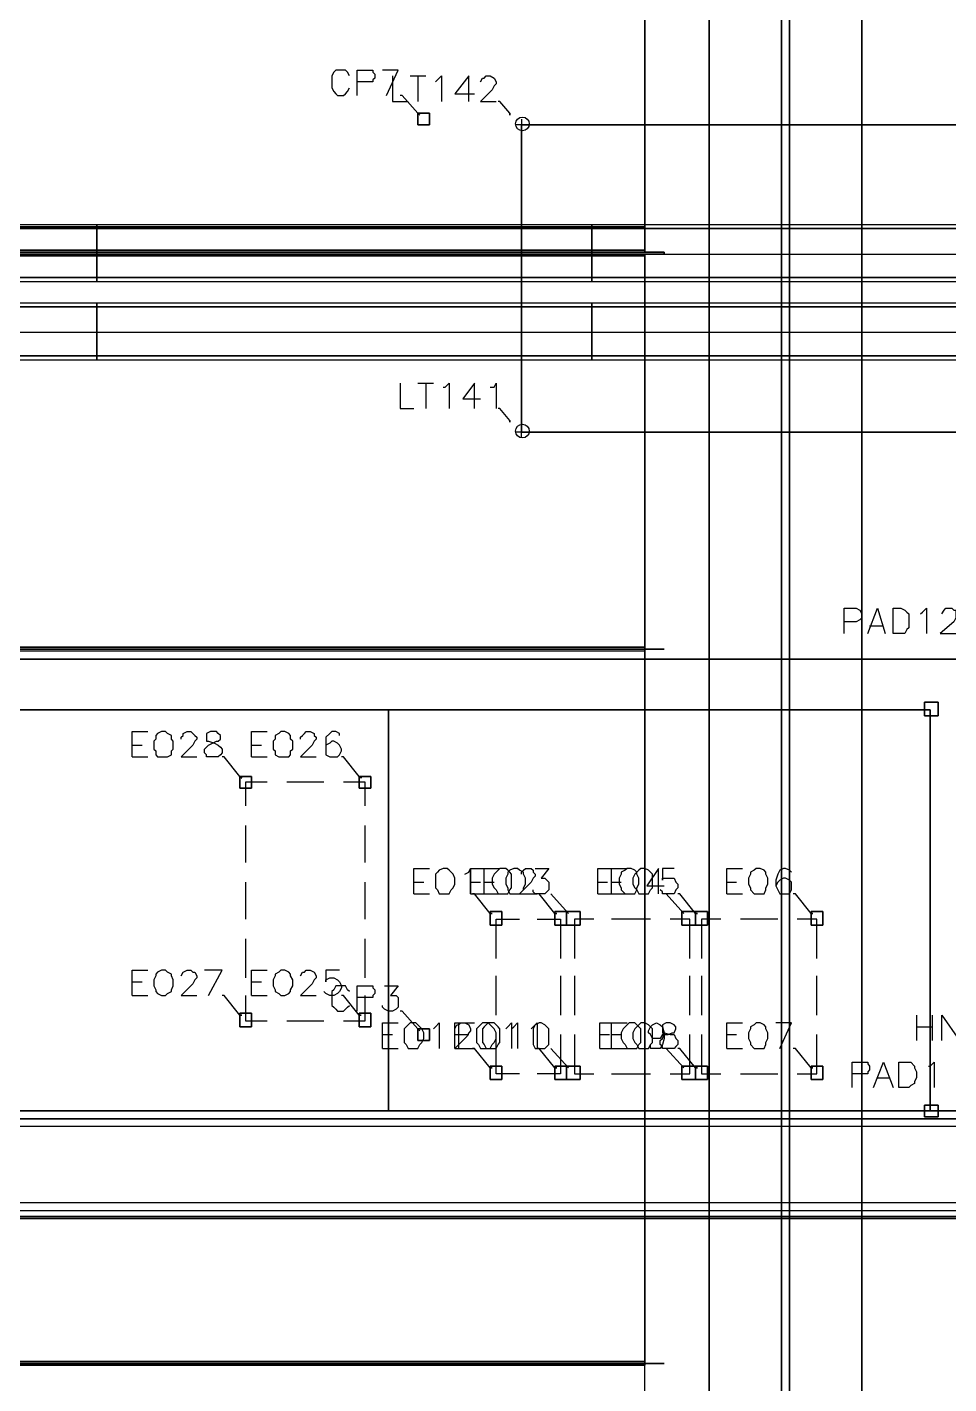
# Model space of a CAD drawing. Header units: metres. Extents: x 114 to 218, y 8 to 180.
# Drawn here: x 135.83 to 143.08, y 65.82 to 76.49 of the extents above; entities that cross this region are included whole.
import ezdxf

# ---------------------------------------------------------------- set-up
doc = ezdxf.new("R2010")
doc.units = ezdxf.units.M
doc.header["$MEASUREMENT"] = 0
for name, color, linetype in [('A-2D-I-WALL', 7, 'Continuous'), ('A-3D-I-WALL', 7, 'Continuous'), ('A-TFP-CONTROL', 7, 'Continuous'), ('E-CNDT-PWR', 7, 'Continuous'), ('E-EQUIP', 7, 'Continuous'), ('E-EQUIP-PAD', 7, 'Continuous'), ('E-LIGHT', 7, 'Continuous'), ('E-LIGHT-CLRANCE', 7, 'Continuous'), ('E-TFP-EQUIP', 7, 'Continuous'), ('E-TFP-EQUIP PAD', 7, 'Continuous'), ('E-TFP-EQUIP-OPENING', 7, 'Continuous'), ('E-TFP-HANGER', 7, 'Continuous'), ('E-TFP-LIGHT', 7, 'Continuous'), ('M-RA2S-Conn', 7, 'Continuous'), ('M-RA2S-Rect', 7, 'Continuous'), ('S-3D-BEAM', 7, 'Continuous')]:
    doc.layers.add(name, color=color, linetype=linetype)

msp = doc.modelspace()

# ---------------------------------------------------------------- linework, layer by layer
at = {"layer": 'A-2D-I-WALL', "color": 9, "true_color": 0xbababa}
for points in [[(146.378, 67.967), (117.245, 67.967)], [(146.378, 67.844), (117.122, 67.844)], [(146.378, 67.905), (117.183, 67.905)], [(146.378, 67.244), (123.72, 67.244)], [(146.378, 67.182), (123.72, 67.182)], [(123.843, 67.121), (146.378, 67.121)]]:
    msp.add_lwpolyline(points, dxfattribs=at)
at = {"layer": 'A-3D-I-WALL', "color": 42, "true_color": 0xdda500}
for points in [[(153.945, 67.905), (153.945, 67.967), (117.245, 67.967), (117.245, 67.905), (153.945, 67.905)], [(153.945, 67.967), (117.245, 67.967)], [(153.945, 67.121), (153.945, 67.967), (152.638, 67.967), (152.638, 67.121), (152.638, 67.967), (146.439, 67.967), (146.439, 67.121), (146.439, 67.967), (117.245, 67.967)], [(153.945, 67.905), (154.007, 67.905), (154.007, 67.844), (153.945, 67.844), (117.245, 67.844), (117.183, 67.844), (117.122, 67.844), (117.122, 67.598), (117.122, 67.536), (117.122, 67.244), (117.183, 67.244), (117.245, 67.244)], [(153.945, 67.844), (154.007, 67.844), (154.068, 67.844), (154.068, 67.244), (154.007, 67.244), (153.945, 67.244), (117.245, 67.244), (117.183, 67.244), (117.183, 67.182), (117.245, 67.182)], [(117.245, 67.121), (153.945, 67.121), (153.945, 67.182), (117.245, 67.182), (117.245, 67.121)], [(117.245, 67.136), (146.378, 67.136), (146.378, 67.121), (146.378, 67.136), (117.245, 67.136)], [(117.245, 67.121), (146.378, 67.121), (117.245, 67.121), (146.439, 67.121), (152.638, 67.121), (153.945, 67.121), (152.684, 67.121), (153.945, 67.121), (117.245, 67.121)]]:
    msp.add_lwpolyline(points, dxfattribs=at)
at = {"layer": 'A-TFP-CONTROL', "color": 1, "true_color": 0xff0000}
for points in [[(138.364, 76.104), (138.348, 76.134), (138.333, 76.15), (138.318, 76.15), (138.271, 76.15), (138.256, 76.15), (138.241, 76.134), (138.225, 76.104), (138.225, 76.073), (138.225, 76.027), (138.225, 76.011), (138.241, 75.981), (138.256, 75.965), (138.271, 75.95), (138.318, 75.95), (138.333, 75.965), (138.348, 75.981), (138.364, 76.011)], [(138.425, 75.95), (138.425, 76.15), (138.518, 76.15), (138.548, 76.15), (138.548, 76.134), (138.564, 76.119), (138.564, 76.088), (138.548, 76.073), (138.548, 76.057), (138.518, 76.057), (138.425, 76.057)], [(138.656, 75.95), (138.748, 76.15), (138.625, 76.15)], [(138.902, 75.811), (138.779, 75.95), (138.764, 75.95)], [(138.994, 75.811), (138.902, 75.811), (138.902, 75.719), (138.902, 75.811), (138.994, 75.811)], [(138.902, 75.811), (138.902, 75.811)], [(138.902, 75.811), (138.902, 75.811)], [(138.902, 75.811), (138.917, 75.796), (138.917, 75.796), (138.902, 75.811), (138.902, 75.811)], [(138.994, 75.719), (138.994, 75.811), (138.994, 75.719)], [(138.994, 75.811), (138.994, 75.811)], [(138.994, 75.811), (138.994, 75.811)], [(138.994, 75.719), (138.902, 75.719), (138.994, 75.719)], [(138.902, 75.719), (138.902, 75.719)], [(138.902, 75.719), (138.902, 75.719)], [(138.994, 75.719), (138.994, 75.719)], [(138.364, 68.905), (138.348, 68.92), (138.333, 68.951), (138.318, 68.951), (138.271, 68.951), (138.256, 68.951), (138.241, 68.92), (138.225, 68.905), (138.225, 68.874), (138.225, 68.828), (138.225, 68.797), (138.241, 68.782), (138.256, 68.767), (138.271, 68.751), (138.318, 68.751), (138.333, 68.767), (138.348, 68.782), (138.364, 68.797)], [(138.425, 68.751), (138.425, 68.951), (138.518, 68.951), (138.548, 68.951), (138.548, 68.936), (138.564, 68.92), (138.564, 68.89), (138.548, 68.874), (138.548, 68.859), (138.518, 68.859), (138.425, 68.859)], [(138.641, 68.951), (138.748, 68.951), (138.687, 68.874), (138.717, 68.874), (138.733, 68.874), (138.748, 68.859), (138.748, 68.828), (138.748, 68.813), (138.748, 68.782), (138.733, 68.767), (138.702, 68.751), (138.671, 68.751), (138.641, 68.767), (138.625, 68.782), (138.625, 68.797)], [(138.902, 68.613), (138.779, 68.751), (138.764, 68.751)], [(138.994, 68.613), (138.902, 68.613), (138.902, 68.52), (138.902, 68.613), (138.994, 68.613)], [(138.902, 68.613), (138.902, 68.613)], [(138.902, 68.613), (138.902, 68.613)], [(138.902, 68.613), (138.917, 68.597), (138.917, 68.597), (138.902, 68.613), (138.902, 68.613)], [(138.994, 68.52), (138.994, 68.613), (138.994, 68.52)], [(138.994, 68.613), (138.994, 68.613)], [(138.994, 68.613), (138.994, 68.613)], [(138.994, 68.52), (138.902, 68.52), (138.994, 68.52)], [(138.902, 68.52), (138.902, 68.52)], [(138.902, 68.52), (138.902, 68.52)], [(138.994, 68.52), (138.994, 68.52)]]:
    msp.add_lwpolyline(points, dxfattribs=at)
at = {"layer": 'E-CNDT-PWR', "color": 113, "true_color": 0x6edda5}
for points in [[(155.853, 74.935), (128.596, 74.935)], [(128.596, 74.489), (128.596, 74.519), (128.596, 74.596), (128.596, 74.704), (128.596, 74.812), (128.596, 74.904), (128.596, 74.935), (128.596, 74.904), (128.596, 74.812), (128.596, 74.704), (128.596, 74.596), (128.596, 74.519), (128.596, 74.489), (155.853, 74.489)], [(128.596, 74.904), (155.853, 74.904), (128.596, 74.904)], [(136.379, 74.489), (136.379, 74.519), (136.379, 74.596), (136.379, 74.704), (136.379, 74.812), (136.379, 74.904), (136.379, 74.935), (136.379, 74.904), (136.379, 74.812), (136.379, 74.704), (136.379, 74.596), (136.379, 74.519), (136.379, 74.489)], [(140.271, 74.489), (140.271, 74.519), (140.271, 74.596), (140.271, 74.704), (140.271, 74.812), (140.271, 74.904), (140.271, 74.935), (140.271, 74.904), (140.271, 74.812), (140.271, 74.704), (140.271, 74.596), (140.271, 74.519), (140.271, 74.489)], [(128.596, 74.704), (155.853, 74.704)], [(128.596, 74.704), (155.853, 74.704)], [(128.596, 74.519), (155.853, 74.519), (128.596, 74.519)], [(155.853, 74.319), (128.596, 74.319)], [(128.596, 73.873), (128.596, 73.904), (128.596, 73.981), (128.596, 74.089), (128.596, 74.212), (128.596, 74.289), (128.596, 74.319), (128.596, 74.289), (128.596, 74.212), (128.596, 74.089), (128.596, 73.981), (128.596, 73.904), (128.596, 73.873), (155.853, 73.873)], [(128.596, 74.289), (155.853, 74.289), (128.596, 74.289)], [(136.379, 73.873), (136.379, 73.904), (136.379, 73.981), (136.379, 74.089), (136.379, 74.212), (136.379, 74.289), (136.379, 74.319), (136.379, 74.289), (136.379, 74.212), (136.379, 74.089), (136.379, 73.981), (136.379, 73.904), (136.379, 73.873)], [(140.271, 73.873), (140.271, 73.904), (140.271, 73.981), (140.271, 74.089), (140.271, 74.212), (140.271, 74.289), (140.271, 74.319), (140.271, 74.289), (140.271, 74.212), (140.271, 74.089), (140.271, 73.981), (140.271, 73.904), (140.271, 73.873)], [(128.596, 74.089), (155.853, 74.089)], [(128.596, 74.089), (155.853, 74.089)], [(128.596, 73.904), (155.853, 73.904), (128.596, 73.904)]]:
    msp.add_lwpolyline(points, dxfattribs=at)
at = {"layer": 'E-EQUIP', "color": 6, "true_color": 0xff00ff}
for points in [[(138.671, 67.967), (135.103, 67.967), (135.103, 71.12), (135.103, 71.12)], [(135.103, 71.12), (138.671, 71.12), (135.103, 71.12), (135.103, 67.967), (138.671, 67.967), (138.671, 71.12)], [(138.671, 71.12), (138.671, 67.967)], [(142.932, 67.967), (138.671, 67.967), (138.671, 71.12), (138.671, 71.12)], [(138.671, 71.12), (142.932, 71.12), (138.671, 71.12), (138.671, 67.967), (142.932, 67.967), (142.932, 71.12)], [(138.671, 71.12), (138.671, 71.12)], [(142.932, 71.12), (142.932, 67.967)], [(142.932, 71.12), (142.932, 71.12)], [(137.548, 70.551), (137.548, 70.366)], [(137.718, 70.551), (137.548, 70.551)], [(138.164, 70.551), (137.872, 70.551)], [(138.487, 70.366), (138.487, 70.551), (138.318, 70.551)], [(137.548, 70.212), (137.548, 69.92)], [(138.487, 69.92), (138.487, 70.212)], [(137.548, 69.766), (137.548, 69.474)], [(138.487, 69.474), (138.487, 69.766)], [(139.517, 69.166), (139.517, 69.474), (139.702, 69.474)], [(139.84, 69.474), (140.025, 69.474)], [(140.025, 69.474), (140.025, 69.166)], [(140.286, 69.474), (140.133, 69.474), (140.133, 69.166)], [(140.732, 69.474), (140.425, 69.474)], [(141.04, 69.166), (141.04, 69.474), (140.886, 69.474)], [(141.286, 69.474), (141.132, 69.474), (141.132, 69.166)], [(141.732, 69.474), (141.44, 69.474)], [(142.04, 69.166), (142.04, 69.474), (141.886, 69.474)], [(137.548, 69.32), (137.548, 69.013)], [(138.487, 69.013), (138.487, 69.32)], [(139.517, 68.72), (139.517, 69.028)], [(140.025, 69.028), (140.025, 68.72)], [(140.133, 69.028), (140.133, 68.72)], [(141.04, 68.72), (141.04, 69.028)], [(141.132, 69.028), (141.132, 68.72)], [(142.04, 68.72), (142.04, 69.028)], [(137.548, 68.874), (137.548, 68.674), (137.718, 68.674)], [(138.318, 68.674), (138.487, 68.674), (138.487, 68.874)], [(137.872, 68.674), (138.164, 68.674)], [(139.702, 68.259), (139.517, 68.259), (139.517, 68.567)], [(140.025, 68.567), (140.025, 68.259), (139.84, 68.259)], [(140.133, 68.567), (140.133, 68.259), (140.286, 68.259)], [(141.04, 68.259), (141.04, 68.567)], [(141.132, 68.567), (141.132, 68.259), (141.286, 68.259)], [(142.04, 68.259), (142.04, 68.567)], [(140.425, 68.259), (140.732, 68.259)], [(140.886, 68.259), (141.04, 68.259)], [(141.44, 68.259), (141.732, 68.259)], [(141.886, 68.259), (142.04, 68.259)], [(138.671, 67.967), (138.671, 67.967)], [(138.671, 67.967), (138.671, 67.967)], [(138.671, 67.967), (138.671, 67.967)], [(142.932, 67.967), (142.932, 67.967)]]:
    msp.add_lwpolyline(points, dxfattribs=at)
at = {"layer": 'E-EQUIP-PAD', "color": 8, "true_color": 0x767676}
msp.add_lwpolyline([(126.166, 67.967), (143.332, 67.967), (143.332, 71.52), (126.166, 71.52), (126.166, 67.967), (126.166, 71.52), (143.332, 71.52), (143.332, 67.967), (126.166, 67.967)], dxfattribs=at)
at = {"layer": 'E-LIGHT', "color": 5, "true_color": 0x0000ff}
for points in [[(139.717, 73.304), (139.717, 75.719), (144.516, 75.719), (144.516, 73.304), (144.516, 75.719), (139.717, 75.719), (139.717, 73.304)], [(139.717, 75.719), (139.717, 75.719)], [(139.717, 75.719), (139.717, 75.719)], [(144.516, 73.304), (139.717, 73.304), (144.516, 73.304)], [(139.717, 73.304), (139.717, 73.304)], [(139.717, 73.304), (139.717, 73.304)]]:
    msp.add_lwpolyline(points, dxfattribs=at)
at = {"layer": 'E-LIGHT-CLRANCE', "color": 150, "true_color": 0x007fff}
for points in [[(139.717, 73.304), (139.717, 75.719), (144.516, 75.719), (144.516, 73.304), (144.516, 75.719), (139.717, 75.719), (139.717, 73.304)], [(139.717, 75.719), (139.717, 75.719)], [(139.717, 75.719), (139.717, 75.719)], [(144.516, 73.304), (139.717, 73.304), (144.516, 73.304)], [(139.717, 73.304), (139.717, 73.304)], [(139.717, 73.304), (139.717, 73.304)]]:
    msp.add_lwpolyline(points, dxfattribs=at)
at = {"layer": 'E-TFP-EQUIP', "color": 6, "true_color": 0xff00ff}
for points in [[(142.886, 71.181), (142.994, 71.181), (142.994, 71.074), (142.994, 71.181), (142.886, 71.181)], [(142.886, 71.074), (142.886, 71.181), (142.886, 71.074)], [(142.886, 71.181), (142.886, 71.181)], [(142.886, 71.181), (142.886, 71.181)], [(142.994, 71.181), (142.994, 71.181)], [(142.994, 71.181), (142.994, 71.181)], [(142.886, 71.074), (142.994, 71.074), (142.886, 71.074)], [(142.886, 71.074), (142.886, 71.074)], [(142.994, 71.074), (142.994, 71.074)], [(142.994, 71.074), (142.994, 71.074)], [(142.886, 68.013), (142.994, 68.013), (142.994, 67.921), (142.994, 68.013), (142.886, 68.013)], [(142.886, 67.921), (142.886, 68.013), (142.886, 67.921)], [(142.886, 68.013), (142.886, 68.013)], [(142.886, 68.013), (142.886, 68.013)], [(142.994, 68.013), (142.994, 68.013)], [(142.994, 68.013), (142.994, 68.013)], [(142.886, 67.921), (142.994, 67.921), (142.886, 67.921)], [(142.886, 67.921), (142.886, 67.921)], [(142.994, 67.921), (142.994, 67.921)], [(142.994, 67.921), (142.994, 67.921)]]:
    msp.add_lwpolyline(points, dxfattribs=at)
at = {"layer": 'E-TFP-EQUIP PAD', "color": 8, "true_color": 0x767676}
for points in [[(142.255, 71.72), (142.255, 71.92), (142.348, 71.92), (142.378, 71.904), (142.394, 71.874), (142.394, 71.843), (142.378, 71.828), (142.348, 71.812), (142.255, 71.812)], [(142.44, 71.72), (142.517, 71.92), (142.578, 71.72)], [(142.64, 71.72), (142.64, 71.92), (142.701, 71.92), (142.732, 71.904), (142.747, 71.889), (142.763, 71.874), (142.763, 71.843), (142.763, 71.797), (142.763, 71.766), (142.747, 71.751), (142.732, 71.72), (142.701, 71.72), (142.64, 71.72)], [(142.855, 71.874), (142.871, 71.889), (142.901, 71.92), (142.901, 71.72)], [(143.024, 71.874), (143.04, 71.904), (143.055, 71.92), (143.101, 71.92), (143.117, 71.904), (143.132, 71.904), (143.132, 71.874), (143.132, 71.858), (143.132, 71.843), (143.117, 71.812), (143.009, 71.72), (143.147, 71.72)], [(142.455, 71.781), (142.563, 71.781)], [(142.317, 68.151), (142.317, 68.351), (142.409, 68.351), (142.44, 68.351), (142.44, 68.336), (142.455, 68.32), (142.455, 68.29), (142.44, 68.274), (142.44, 68.259), (142.409, 68.259), (142.317, 68.259)], [(142.486, 68.151), (142.563, 68.351), (142.64, 68.151)], [(142.686, 68.151), (142.686, 68.351), (142.763, 68.351), (142.778, 68.351), (142.809, 68.32), (142.809, 68.305), (142.824, 68.274), (142.824, 68.228), (142.809, 68.197), (142.809, 68.182), (142.778, 68.167), (142.763, 68.151), (142.686, 68.151)], [(142.917, 68.32), (142.932, 68.32), (142.963, 68.351), (142.963, 68.151)], [(142.517, 68.228), (142.609, 68.228)]]:
    msp.add_lwpolyline(points, dxfattribs=at)
at = {"layer": 'E-TFP-EQUIP-OPENING', "color": 213, "true_color": 0xc16edd}
for points in [[(136.656, 70.751), (136.656, 70.951), (136.779, 70.951)], [(136.887, 70.951), (136.856, 70.935), (136.841, 70.92), (136.841, 70.889), (136.826, 70.874), (136.826, 70.812), (136.841, 70.797), (136.841, 70.766), (136.856, 70.751), (136.887, 70.751), (136.918, 70.751), (136.933, 70.751), (136.964, 70.766), (136.964, 70.797), (136.979, 70.812), (136.979, 70.874), (136.964, 70.889), (136.964, 70.92), (136.933, 70.935), (136.918, 70.951), (136.887, 70.951)], [(137.041, 70.889), (137.041, 70.905), (137.056, 70.92), (137.056, 70.935), (137.087, 70.951), (137.118, 70.951), (137.133, 70.935), (137.149, 70.92), (137.164, 70.905), (137.164, 70.889), (137.149, 70.874), (137.133, 70.843), (137.041, 70.751), (137.164, 70.751)], [(137.272, 70.951), (137.241, 70.935), (137.241, 70.92), (137.241, 70.889), (137.241, 70.874), (137.256, 70.874), (137.302, 70.858), (137.333, 70.843), (137.349, 70.828), (137.364, 70.812), (137.364, 70.782), (137.349, 70.766), (137.333, 70.751), (137.318, 70.751), (137.272, 70.751), (137.241, 70.751), (137.241, 70.766), (137.225, 70.782), (137.225, 70.812), (137.241, 70.828), (137.256, 70.843), (137.287, 70.858), (137.318, 70.874), (137.333, 70.874), (137.349, 70.889), (137.349, 70.92), (137.333, 70.935), (137.318, 70.951), (137.272, 70.951)], [(137.595, 70.751), (137.595, 70.951), (137.718, 70.951)], [(137.825, 70.951), (137.81, 70.935), (137.779, 70.92), (137.779, 70.889), (137.764, 70.874), (137.764, 70.812), (137.779, 70.797), (137.779, 70.766), (137.81, 70.751), (137.825, 70.751), (137.856, 70.751), (137.887, 70.751), (137.902, 70.766), (137.902, 70.797), (137.918, 70.812), (137.918, 70.874), (137.902, 70.889), (137.902, 70.92), (137.887, 70.935), (137.856, 70.951), (137.825, 70.951)], [(137.979, 70.889), (137.979, 70.905), (137.995, 70.92), (138.01, 70.935), (138.025, 70.951), (138.056, 70.951), (138.087, 70.935), (138.087, 70.92), (138.102, 70.905), (138.102, 70.889), (138.087, 70.874), (138.071, 70.843), (137.979, 70.751), (138.102, 70.751)], [(138.287, 70.92), (138.287, 70.935), (138.256, 70.951), (138.225, 70.951), (138.21, 70.935), (138.179, 70.905), (138.179, 70.858), (138.179, 70.812), (138.179, 70.766), (138.21, 70.751), (138.225, 70.751), (138.241, 70.751), (138.271, 70.751), (138.287, 70.766), (138.302, 70.797), (138.302, 70.812), (138.287, 70.843), (138.271, 70.858), (138.241, 70.874), (138.225, 70.874), (138.21, 70.858), (138.179, 70.843), (138.179, 70.812)], [(136.656, 70.843), (136.733, 70.843)], [(137.595, 70.843), (137.672, 70.843)], [(136.656, 70.751), (136.779, 70.751)], [(137.502, 70.597), (137.379, 70.751), (137.364, 70.751)], [(137.595, 70.751), (137.718, 70.751)], [(138.441, 70.597), (138.318, 70.751), (138.302, 70.751)], [(137.502, 70.597), (137.595, 70.597), (137.595, 70.505), (137.595, 70.597), (137.502, 70.597)], [(137.502, 70.505), (137.502, 70.597), (137.502, 70.505)], [(137.502, 70.597), (137.502, 70.597)], [(137.502, 70.597), (137.502, 70.597)], [(137.502, 70.597), (137.518, 70.582), (137.518, 70.582), (137.502, 70.597), (137.502, 70.597)], [(137.595, 70.597), (137.595, 70.597)], [(137.595, 70.597), (137.595, 70.597)], [(138.441, 70.597), (138.533, 70.597), (138.533, 70.505), (138.533, 70.597), (138.441, 70.597)], [(138.441, 70.505), (138.441, 70.597), (138.441, 70.505)], [(138.441, 70.597), (138.441, 70.597)], [(138.441, 70.597), (138.441, 70.597)], [(138.456, 70.597), (138.456, 70.582), (138.441, 70.597), (138.456, 70.597), (138.456, 70.597)], [(138.533, 70.597), (138.533, 70.597)], [(138.533, 70.597), (138.533, 70.597)], [(137.502, 70.505), (137.595, 70.505), (137.502, 70.505)], [(137.502, 70.505), (137.502, 70.505)], [(137.595, 70.505), (137.595, 70.505)], [(137.595, 70.505), (137.595, 70.505)], [(138.441, 70.505), (138.533, 70.505), (138.441, 70.505)], [(138.441, 70.505), (138.441, 70.505)], [(138.533, 70.505), (138.533, 70.505)], [(138.533, 70.505), (138.533, 70.505)], [(138.871, 69.674), (138.871, 69.874), (138.994, 69.874)], [(139.102, 69.874), (139.071, 69.859), (139.056, 69.843), (139.041, 69.828), (139.041, 69.797), (139.041, 69.751), (139.041, 69.72), (139.056, 69.705), (139.071, 69.674), (139.102, 69.674), (139.133, 69.674), (139.148, 69.674), (139.164, 69.705), (139.179, 69.72), (139.194, 69.751), (139.194, 69.797), (139.179, 69.828), (139.164, 69.843), (139.148, 69.859), (139.133, 69.874), (139.102, 69.874)], [(139.271, 69.828), (139.302, 69.843), (139.317, 69.874), (139.317, 69.674)], [(139.317, 69.674), (139.317, 69.874), (139.44, 69.874)], [(139.425, 69.674), (139.425, 69.874), (139.548, 69.874)], [(139.548, 69.874), (139.533, 69.859), (139.517, 69.843), (139.502, 69.828), (139.487, 69.797), (139.487, 69.751), (139.502, 69.72), (139.517, 69.705), (139.533, 69.674), (139.548, 69.674), (139.594, 69.674), (139.61, 69.674), (139.625, 69.705), (139.64, 69.72), (139.64, 69.751), (139.64, 69.797), (139.64, 69.828), (139.625, 69.843), (139.61, 69.859), (139.594, 69.874), (139.548, 69.874)], [(139.656, 69.874), (139.625, 69.859), (139.61, 69.843), (139.61, 69.828), (139.594, 69.797), (139.594, 69.751), (139.61, 69.72), (139.61, 69.705), (139.625, 69.674), (139.656, 69.674), (139.687, 69.674), (139.702, 69.674), (139.733, 69.705), (139.733, 69.72), (139.748, 69.751), (139.748, 69.797), (139.733, 69.828), (139.733, 69.843), (139.702, 69.859), (139.687, 69.874), (139.656, 69.874)], [(139.717, 69.828), (139.717, 69.843), (139.733, 69.859), (139.748, 69.874), (139.794, 69.874), (139.81, 69.859), (139.81, 69.843), (139.825, 69.828), (139.825, 69.813), (139.81, 69.797), (139.794, 69.766), (139.702, 69.674), (139.84, 69.674)], [(139.825, 69.874), (139.933, 69.874), (139.871, 69.797), (139.902, 69.797), (139.917, 69.782), (139.933, 69.766), (139.933, 69.751), (139.933, 69.72), (139.933, 69.705), (139.902, 69.674), (139.871, 69.674), (139.856, 69.674), (139.825, 69.674), (139.81, 69.689), (139.81, 69.705)], [(140.317, 69.674), (140.317, 69.874), (140.44, 69.874)], [(140.425, 69.674), (140.425, 69.874), (140.548, 69.874)], [(140.548, 69.874), (140.533, 69.859), (140.502, 69.843), (140.502, 69.828), (140.486, 69.797), (140.486, 69.751), (140.502, 69.72), (140.502, 69.705), (140.533, 69.674), (140.548, 69.674), (140.579, 69.674), (140.609, 69.674), (140.625, 69.705), (140.625, 69.72), (140.64, 69.751), (140.64, 69.797), (140.625, 69.828), (140.625, 69.843), (140.609, 69.859), (140.579, 69.874), (140.548, 69.874)], [(140.656, 69.874), (140.64, 69.859), (140.625, 69.843), (140.609, 69.828), (140.594, 69.797), (140.594, 69.751), (140.609, 69.72), (140.625, 69.705), (140.64, 69.674), (140.656, 69.674), (140.686, 69.674), (140.717, 69.674), (140.732, 69.705), (140.748, 69.72), (140.748, 69.751), (140.748, 69.797), (140.748, 69.828), (140.732, 69.843), (140.717, 69.859), (140.686, 69.874), (140.656, 69.874)], [(140.794, 69.674), (140.794, 69.874), (140.702, 69.736), (140.84, 69.736)], [(140.917, 69.874), (140.825, 69.874), (140.825, 69.782), (140.825, 69.797), (140.856, 69.797), (140.886, 69.797), (140.917, 69.797), (140.932, 69.766), (140.948, 69.751), (140.948, 69.72), (140.932, 69.705), (140.917, 69.674), (140.886, 69.674), (140.856, 69.674), (140.825, 69.674), (140.825, 69.689), (140.809, 69.705)], [(141.332, 69.674), (141.332, 69.874), (141.455, 69.874)], [(141.563, 69.874), (141.548, 69.859), (141.517, 69.843), (141.517, 69.828), (141.502, 69.797), (141.502, 69.751), (141.517, 69.72), (141.517, 69.705), (141.548, 69.674), (141.563, 69.674), (141.594, 69.674), (141.625, 69.674), (141.64, 69.705), (141.64, 69.72), (141.655, 69.751), (141.655, 69.797), (141.64, 69.828), (141.64, 69.843), (141.625, 69.859), (141.594, 69.874), (141.563, 69.874)], [(141.84, 69.843), (141.825, 69.859), (141.794, 69.874), (141.778, 69.874), (141.748, 69.859), (141.732, 69.828), (141.717, 69.782), (141.717, 69.736), (141.732, 69.705), (141.748, 69.674), (141.778, 69.674), (141.794, 69.674), (141.825, 69.674), (141.84, 69.705), (141.84, 69.72), (141.84, 69.736), (141.84, 69.766), (141.825, 69.782), (141.794, 69.797), (141.778, 69.797), (141.748, 69.782), (141.732, 69.766), (141.717, 69.736)], [(138.871, 69.766), (138.948, 69.766)], [(139.317, 69.766), (139.394, 69.766)], [(139.425, 69.766), (139.502, 69.766)], [(140.317, 69.766), (140.394, 69.766)], [(140.425, 69.766), (140.502, 69.766)], [(141.332, 69.766), (141.409, 69.766)], [(138.871, 69.674), (138.994, 69.674)], [(139.317, 69.674), (139.44, 69.674)], [(139.471, 69.52), (139.348, 69.674), (139.333, 69.674)], [(139.425, 69.674), (139.548, 69.674)], [(139.979, 69.52), (139.856, 69.674), (139.84, 69.674)], [(140.086, 69.52), (139.948, 69.674)], [(140.317, 69.674), (140.44, 69.674)], [(140.425, 69.674), (140.548, 69.674)], [(140.994, 69.52), (140.856, 69.674)], [(141.086, 69.52), (140.963, 69.674), (140.948, 69.674)], [(141.332, 69.674), (141.455, 69.674)], [(141.994, 69.52), (141.871, 69.674), (141.855, 69.674)], [(139.471, 69.536), (139.563, 69.536), (139.563, 69.428), (139.563, 69.536), (139.471, 69.536)], [(139.471, 69.428), (139.471, 69.536), (139.471, 69.428)], [(139.471, 69.536), (139.471, 69.536)], [(139.471, 69.536), (139.471, 69.536)], [(139.471, 69.52), (139.487, 69.52), (139.487, 69.52), (139.471, 69.52), (139.471, 69.52)], [(139.563, 69.536), (139.563, 69.536)], [(139.563, 69.536), (139.563, 69.536)], [(139.979, 69.536), (140.071, 69.536), (140.071, 69.428), (140.071, 69.536), (139.979, 69.536)], [(139.979, 69.428), (139.979, 69.536), (139.979, 69.428)], [(139.979, 69.536), (139.979, 69.536)], [(139.979, 69.536), (139.979, 69.536)], [(139.979, 69.52), (139.994, 69.52), (139.994, 69.52), (139.979, 69.52), (139.979, 69.52)], [(140.071, 69.536), (140.071, 69.536)], [(140.071, 69.536), (140.071, 69.536)], [(140.071, 69.536), (140.179, 69.536), (140.179, 69.428), (140.179, 69.536), (140.071, 69.536)], [(140.071, 69.428), (140.071, 69.536), (140.071, 69.428)], [(140.071, 69.536), (140.071, 69.536)], [(140.071, 69.536), (140.071, 69.536)], [(140.086, 69.52), (140.086, 69.52), (140.086, 69.52), (140.086, 69.52)], [(140.179, 69.536), (140.179, 69.536)], [(140.179, 69.536), (140.179, 69.536)], [(140.979, 69.536), (141.086, 69.536), (141.086, 69.428), (141.086, 69.536), (140.979, 69.536)], [(140.979, 69.428), (140.979, 69.536), (140.979, 69.428)], [(140.979, 69.536), (140.979, 69.536)], [(140.979, 69.536), (140.979, 69.536)], [(140.994, 69.52), (140.994, 69.52), (140.994, 69.52), (140.994, 69.52)], [(141.086, 69.536), (141.086, 69.536)], [(141.086, 69.536), (141.086, 69.536)], [(141.086, 69.536), (141.179, 69.536), (141.179, 69.428), (141.179, 69.536), (141.086, 69.536)], [(141.086, 69.428), (141.086, 69.536), (141.086, 69.428)], [(141.086, 69.536), (141.086, 69.536)], [(141.086, 69.536), (141.086, 69.536)], [(141.086, 69.52), (141.102, 69.52), (141.102, 69.52), (141.086, 69.52), (141.086, 69.52)], [(141.179, 69.536), (141.179, 69.536)], [(141.179, 69.536), (141.179, 69.536)], [(141.994, 69.536), (142.086, 69.536), (142.086, 69.428), (142.086, 69.536), (141.994, 69.536)], [(141.994, 69.428), (141.994, 69.536), (141.994, 69.428)], [(141.994, 69.536), (141.994, 69.536)], [(141.994, 69.536), (141.994, 69.536)], [(141.994, 69.52), (142.009, 69.52), (142.009, 69.52), (141.994, 69.52), (141.994, 69.52)], [(142.086, 69.536), (142.086, 69.536)], [(142.086, 69.536), (142.086, 69.536)], [(139.471, 69.428), (139.563, 69.428), (139.471, 69.428)], [(139.471, 69.428), (139.471, 69.428)], [(139.563, 69.428), (139.563, 69.428)], [(139.563, 69.428), (139.563, 69.428)], [(139.979, 69.428), (140.071, 69.428), (139.979, 69.428)], [(139.979, 69.428), (139.979, 69.428)], [(140.071, 69.428), (140.071, 69.428)], [(140.071, 69.428), (140.071, 69.428)], [(140.071, 69.428), (140.179, 69.428), (140.071, 69.428)], [(140.071, 69.428), (140.071, 69.428)], [(140.179, 69.428), (140.179, 69.428)], [(140.179, 69.428), (140.179, 69.428)], [(140.979, 69.428), (141.086, 69.428), (140.979, 69.428)], [(140.979, 69.428), (140.979, 69.428)], [(141.086, 69.428), (141.086, 69.428)], [(141.086, 69.428), (141.086, 69.428)], [(141.086, 69.428), (141.179, 69.428), (141.086, 69.428)], [(141.086, 69.428), (141.086, 69.428)], [(141.179, 69.428), (141.179, 69.428)], [(141.179, 69.428), (141.179, 69.428)], [(141.994, 69.428), (142.086, 69.428), (141.994, 69.428)], [(141.994, 69.428), (141.994, 69.428)], [(142.086, 69.428), (142.086, 69.428)], [(142.086, 69.428), (142.086, 69.428)], [(136.656, 68.874), (136.656, 69.074), (136.779, 69.074)], [(136.887, 69.074), (136.856, 69.059), (136.841, 69.043), (136.841, 69.028), (136.826, 68.997), (136.826, 68.951), (136.841, 68.92), (136.841, 68.905), (136.856, 68.89), (136.887, 68.874), (136.918, 68.874), (136.933, 68.89), (136.964, 68.905), (136.964, 68.92), (136.979, 68.951), (136.979, 68.997), (136.964, 69.028), (136.964, 69.043), (136.933, 69.059), (136.918, 69.074), (136.887, 69.074)], [(137.041, 69.028), (137.056, 69.059), (137.087, 69.074), (137.118, 69.074), (137.133, 69.059), (137.149, 69.059), (137.164, 69.028), (137.164, 69.013), (137.149, 68.997), (137.133, 68.967), (137.041, 68.874), (137.164, 68.874)], [(137.256, 68.874), (137.364, 69.074), (137.225, 69.074)], [(137.595, 68.874), (137.595, 69.074), (137.718, 69.074)], [(137.825, 69.074), (137.81, 69.059), (137.779, 69.043), (137.779, 69.028), (137.764, 68.997), (137.764, 68.951), (137.779, 68.92), (137.779, 68.905), (137.81, 68.89), (137.825, 68.874), (137.856, 68.874), (137.887, 68.89), (137.902, 68.905), (137.902, 68.92), (137.918, 68.951), (137.918, 68.997), (137.902, 69.028), (137.902, 69.043), (137.887, 69.059), (137.856, 69.074), (137.825, 69.074)], [(137.979, 69.028), (137.995, 69.059), (138.01, 69.059), (138.025, 69.074), (138.056, 69.074), (138.087, 69.059), (138.102, 69.028), (138.102, 69.013), (138.087, 68.997), (138.071, 68.967), (137.979, 68.874), (138.102, 68.874)], [(138.287, 69.074), (138.179, 69.074), (138.179, 68.982), (138.179, 68.997), (138.21, 69.013), (138.241, 69.013), (138.271, 68.997), (138.287, 68.982), (138.302, 68.951), (138.302, 68.936), (138.287, 68.905), (138.271, 68.89), (138.241, 68.874), (138.21, 68.874), (138.179, 68.89), (138.164, 68.905)], [(136.656, 68.982), (136.733, 68.982)], [(137.595, 68.982), (137.672, 68.982)], [(136.656, 68.874), (136.779, 68.874)], [(137.502, 68.72), (137.379, 68.874), (137.364, 68.874)], [(137.595, 68.874), (137.718, 68.874)], [(138.441, 68.72), (138.318, 68.874), (138.302, 68.874)], [(137.502, 68.736), (137.595, 68.736), (137.595, 68.628), (137.595, 68.736), (137.502, 68.736)], [(137.502, 68.628), (137.502, 68.736), (137.502, 68.628)], [(137.502, 68.736), (137.502, 68.736)], [(137.502, 68.736), (137.502, 68.736)], [(137.502, 68.72), (137.518, 68.72), (137.518, 68.72), (137.502, 68.72), (137.502, 68.72)], [(137.595, 68.736), (137.595, 68.736)], [(137.595, 68.736), (137.595, 68.736)], [(138.441, 68.736), (138.533, 68.736), (138.533, 68.628), (138.533, 68.736), (138.441, 68.736)], [(138.441, 68.628), (138.441, 68.736), (138.441, 68.628)], [(138.441, 68.736), (138.441, 68.736)], [(138.441, 68.736), (138.441, 68.736)], [(138.456, 68.72), (138.441, 68.72), (138.441, 68.72), (138.456, 68.72), (138.456, 68.72)], [(138.533, 68.736), (138.533, 68.736)], [(138.533, 68.736), (138.533, 68.736)], [(137.502, 68.628), (137.595, 68.628), (137.502, 68.628)], [(137.502, 68.628), (137.502, 68.628)], [(137.595, 68.628), (137.595, 68.628)], [(137.595, 68.628), (137.595, 68.628)], [(138.441, 68.628), (138.533, 68.628), (138.441, 68.628)], [(138.441, 68.628), (138.441, 68.628)], [(138.533, 68.628), (138.533, 68.628)], [(138.533, 68.628), (138.533, 68.628)], [(138.625, 68.459), (138.625, 68.659), (138.748, 68.659)], [(138.841, 68.659), (138.825, 68.643), (138.81, 68.628), (138.794, 68.613), (138.794, 68.582), (138.794, 68.536), (138.794, 68.505), (138.81, 68.49), (138.825, 68.459), (138.841, 68.459), (138.887, 68.459), (138.902, 68.459), (138.917, 68.49), (138.933, 68.505), (138.948, 68.536), (138.948, 68.582), (138.933, 68.613), (138.917, 68.628), (138.902, 68.643), (138.887, 68.659), (138.841, 68.659)], [(139.025, 68.613), (139.041, 68.628), (139.071, 68.659), (139.071, 68.459)], [(139.194, 68.459), (139.194, 68.659), (139.317, 68.659)], [(139.194, 68.613), (139.21, 68.643), (139.225, 68.643), (139.24, 68.659), (139.271, 68.659), (139.302, 68.643), (139.317, 68.613), (139.317, 68.597), (139.302, 68.582), (139.287, 68.551), (139.194, 68.459), (139.317, 68.459)], [(139.225, 68.459), (139.225, 68.659), (139.348, 68.659)], [(139.41, 68.659), (139.394, 68.643), (139.379, 68.628), (139.364, 68.613), (139.364, 68.582), (139.364, 68.536), (139.364, 68.505), (139.379, 68.49), (139.394, 68.459), (139.41, 68.459), (139.456, 68.459), (139.471, 68.459), (139.487, 68.49), (139.502, 68.505), (139.517, 68.536), (139.517, 68.582), (139.502, 68.613), (139.487, 68.628), (139.471, 68.643), (139.456, 68.659), (139.41, 68.659)], [(139.456, 68.659), (139.44, 68.643), (139.425, 68.628), (139.41, 68.613), (139.41, 68.582), (139.41, 68.536), (139.41, 68.505), (139.425, 68.49), (139.44, 68.459), (139.456, 68.459), (139.502, 68.459), (139.517, 68.459), (139.533, 68.49), (139.548, 68.505), (139.548, 68.536), (139.548, 68.582), (139.548, 68.613), (139.533, 68.628), (139.517, 68.643), (139.502, 68.659), (139.456, 68.659)], [(139.594, 68.613), (139.61, 68.628), (139.64, 68.659), (139.64, 68.459)], [(139.64, 68.613), (139.656, 68.628), (139.687, 68.659), (139.687, 68.459)], [(139.794, 68.613), (139.81, 68.628), (139.84, 68.659), (139.84, 68.459)], [(139.856, 68.659), (139.825, 68.643), (139.81, 68.613), (139.81, 68.567), (139.81, 68.536), (139.81, 68.49), (139.825, 68.459), (139.856, 68.459), (139.871, 68.459), (139.902, 68.459), (139.933, 68.49), (139.933, 68.536), (139.933, 68.567), (139.933, 68.613), (139.902, 68.643), (139.871, 68.659), (139.856, 68.659)], [(140.333, 68.459), (140.333, 68.659), (140.456, 68.659)], [(140.425, 68.459), (140.425, 68.659), (140.548, 68.659)], [(140.563, 68.659), (140.548, 68.643), (140.533, 68.628), (140.517, 68.613), (140.502, 68.582), (140.502, 68.536), (140.517, 68.505), (140.533, 68.49), (140.548, 68.459), (140.563, 68.459), (140.609, 68.459), (140.625, 68.459), (140.64, 68.49), (140.656, 68.505), (140.656, 68.536), (140.656, 68.582), (140.656, 68.613), (140.64, 68.628), (140.625, 68.643), (140.609, 68.659), (140.563, 68.659)], [(140.656, 68.659), (140.64, 68.643), (140.625, 68.628), (140.609, 68.613), (140.594, 68.582), (140.594, 68.536), (140.609, 68.505), (140.625, 68.49), (140.64, 68.459), (140.656, 68.459), (140.686, 68.459), (140.717, 68.459), (140.732, 68.49), (140.748, 68.505), (140.748, 68.536), (140.748, 68.582), (140.748, 68.613), (140.732, 68.628), (140.717, 68.643), (140.686, 68.659), (140.656, 68.659)], [(140.84, 68.582), (140.825, 68.567), (140.809, 68.536), (140.779, 68.536), (140.748, 68.536), (140.732, 68.567), (140.717, 68.582), (140.717, 68.597), (140.732, 68.628), (140.748, 68.643), (140.779, 68.659), (140.809, 68.643), (140.825, 68.628), (140.84, 68.582), (140.84, 68.536), (140.825, 68.49), (140.809, 68.459), (140.779, 68.459), (140.763, 68.459), (140.732, 68.459), (140.732, 68.49)], [(140.856, 68.659), (140.825, 68.643), (140.825, 68.628), (140.825, 68.613), (140.825, 68.582), (140.84, 68.582), (140.886, 68.567), (140.917, 68.567), (140.932, 68.536), (140.948, 68.52), (140.948, 68.49), (140.932, 68.474), (140.917, 68.459), (140.886, 68.459), (140.856, 68.459), (140.825, 68.459), (140.825, 68.474), (140.809, 68.49), (140.809, 68.52), (140.825, 68.536), (140.84, 68.567), (140.871, 68.567), (140.902, 68.582), (140.917, 68.582), (140.932, 68.613), (140.932, 68.628), (140.917, 68.643), (140.886, 68.659), (140.856, 68.659)], [(141.332, 68.459), (141.332, 68.659), (141.455, 68.659)], [(141.563, 68.659), (141.548, 68.643), (141.517, 68.628), (141.517, 68.613), (141.502, 68.582), (141.502, 68.536), (141.517, 68.505), (141.517, 68.49), (141.548, 68.459), (141.563, 68.459), (141.594, 68.459), (141.625, 68.459), (141.64, 68.49), (141.64, 68.505), (141.655, 68.536), (141.655, 68.582), (141.64, 68.613), (141.64, 68.628), (141.625, 68.643), (141.594, 68.659), (141.563, 68.659)], [(141.748, 68.459), (141.84, 68.659), (141.717, 68.659)], [(138.625, 68.567), (138.702, 68.567)], [(139.194, 68.567), (139.271, 68.567)], [(139.225, 68.567), (139.302, 68.567)], [(140.333, 68.567), (140.409, 68.567)], [(140.425, 68.567), (140.502, 68.567)], [(141.332, 68.567), (141.409, 68.567)], [(138.625, 68.459), (138.748, 68.459)], [(139.194, 68.459), (139.317, 68.459)], [(139.225, 68.459), (139.348, 68.459)], [(139.471, 68.305), (139.348, 68.459), (139.333, 68.459)], [(139.979, 68.305), (139.856, 68.459), (139.84, 68.459)], [(140.086, 68.305), (139.948, 68.459)], [(140.333, 68.459), (140.456, 68.459)], [(140.425, 68.459), (140.548, 68.459)], [(140.994, 68.305), (140.856, 68.459)], [(141.086, 68.305), (140.963, 68.459), (140.948, 68.459)], [(141.332, 68.459), (141.455, 68.459)], [(141.994, 68.305), (141.871, 68.459), (141.855, 68.459)], [(139.471, 68.32), (139.563, 68.32), (139.563, 68.213), (139.563, 68.32), (139.471, 68.32)], [(139.471, 68.213), (139.471, 68.32), (139.471, 68.213)], [(139.471, 68.32), (139.471, 68.32)], [(139.471, 68.32), (139.471, 68.32)], [(139.471, 68.305), (139.487, 68.305), (139.487, 68.305), (139.471, 68.305), (139.471, 68.305)], [(139.563, 68.32), (139.563, 68.32)], [(139.563, 68.32), (139.563, 68.32)], [(139.979, 68.32), (140.071, 68.32), (140.071, 68.213), (140.071, 68.32), (139.979, 68.32)], [(139.979, 68.213), (139.979, 68.32), (139.979, 68.213)], [(139.979, 68.32), (139.979, 68.32)], [(139.979, 68.32), (139.979, 68.32)], [(139.979, 68.305), (139.994, 68.305), (139.994, 68.305), (139.979, 68.305), (139.979, 68.305)], [(140.071, 68.32), (140.071, 68.32)], [(140.071, 68.32), (140.071, 68.32)], [(140.071, 68.32), (140.179, 68.32), (140.179, 68.213), (140.179, 68.32), (140.071, 68.32)], [(140.071, 68.213), (140.071, 68.32), (140.071, 68.213)], [(140.071, 68.32), (140.071, 68.32)], [(140.071, 68.32), (140.071, 68.32)], [(140.086, 68.305), (140.086, 68.305), (140.086, 68.305), (140.086, 68.305)], [(140.179, 68.32), (140.179, 68.32)], [(140.179, 68.32), (140.179, 68.32)], [(140.979, 68.32), (141.086, 68.32), (141.086, 68.213), (141.086, 68.32), (140.979, 68.32)], [(140.979, 68.213), (140.979, 68.32), (140.979, 68.213)], [(140.979, 68.32), (140.979, 68.32)], [(140.979, 68.32), (140.979, 68.32)], [(140.994, 68.305), (140.994, 68.305), (140.994, 68.305), (140.994, 68.305)], [(141.086, 68.32), (141.086, 68.32)], [(141.086, 68.32), (141.086, 68.32)], [(141.086, 68.32), (141.179, 68.32), (141.179, 68.213), (141.179, 68.32), (141.086, 68.32)], [(141.086, 68.213), (141.086, 68.32), (141.086, 68.213)], [(141.086, 68.32), (141.086, 68.32)], [(141.086, 68.32), (141.086, 68.32)], [(141.086, 68.305), (141.102, 68.305), (141.102, 68.305), (141.086, 68.305), (141.086, 68.305)], [(141.179, 68.32), (141.179, 68.32)], [(141.179, 68.32), (141.179, 68.32)], [(141.994, 68.32), (142.086, 68.32), (142.086, 68.213), (142.086, 68.32), (141.994, 68.32)], [(141.994, 68.213), (141.994, 68.32), (141.994, 68.213)], [(141.994, 68.32), (141.994, 68.32)], [(141.994, 68.32), (141.994, 68.32)], [(141.994, 68.305), (142.009, 68.305), (142.009, 68.305), (141.994, 68.305), (141.994, 68.305)], [(142.086, 68.32), (142.086, 68.32)], [(142.086, 68.32), (142.086, 68.32)], [(139.471, 68.213), (139.563, 68.213), (139.471, 68.213)], [(139.471, 68.213), (139.471, 68.213)], [(139.563, 68.213), (139.563, 68.213)], [(139.563, 68.213), (139.563, 68.213)], [(139.979, 68.213), (140.071, 68.213), (139.979, 68.213)], [(139.979, 68.213), (139.979, 68.213)], [(140.071, 68.213), (140.071, 68.213)], [(140.071, 68.213), (140.071, 68.213)], [(140.071, 68.213), (140.179, 68.213), (140.071, 68.213)], [(140.071, 68.213), (140.071, 68.213)], [(140.179, 68.213), (140.179, 68.213)], [(140.179, 68.213), (140.179, 68.213)], [(140.979, 68.213), (141.086, 68.213), (140.979, 68.213)], [(140.979, 68.213), (140.979, 68.213)], [(141.086, 68.213), (141.086, 68.213)], [(141.086, 68.213), (141.086, 68.213)], [(141.086, 68.213), (141.179, 68.213), (141.086, 68.213)], [(141.086, 68.213), (141.086, 68.213)], [(141.179, 68.213), (141.179, 68.213)], [(141.179, 68.213), (141.179, 68.213)], [(141.994, 68.213), (142.086, 68.213), (141.994, 68.213)], [(141.994, 68.213), (141.994, 68.213)], [(142.086, 68.213), (142.086, 68.213)], [(142.086, 68.213), (142.086, 68.213)]]:
    msp.add_lwpolyline(points, dxfattribs=at)
at = {"layer": 'E-TFP-HANGER', "color": 3, "true_color": 0x00ff00}
for points in [[(142.824, 68.72), (142.824, 68.52)], [(142.947, 68.72), (142.947, 68.52)], [(143.024, 68.52), (143.024, 68.72), (143.163, 68.52), (143.163, 68.72)], [(142.824, 68.628), (142.947, 68.628)]]:
    msp.add_lwpolyline(points, dxfattribs=at)
at = {"layer": 'E-TFP-LIGHT', "color": 5, "true_color": 0x0000ff}
for points in [[(138.702, 76.104), (138.702, 75.904), (138.825, 75.904)], [(138.841, 76.104), (138.964, 76.104)], [(138.902, 76.104), (138.902, 75.904)], [(139.041, 76.057), (139.056, 76.073), (139.087, 76.104), (139.087, 75.904)], [(139.302, 75.904), (139.302, 76.104), (139.194, 75.965), (139.348, 75.965)], [(139.394, 76.057), (139.41, 76.088), (139.425, 76.088), (139.44, 76.104), (139.471, 76.104), (139.502, 76.088), (139.517, 76.057), (139.517, 76.042), (139.502, 76.027), (139.487, 75.996), (139.394, 75.904), (139.517, 75.904)], [(139.625, 75.811), (139.548, 75.904), (139.533, 75.904)], [(139.625, 75.811), (139.625, 75.796), (139.625, 75.796), (139.625, 75.811), (139.625, 75.811)], [(139.717, 75.765), (139.717, 75.719), (139.763, 75.719)], [(139.717, 75.658), (139.717, 75.719), (139.671, 75.719)], [(139.717, 75.719), (139.717, 75.719)], [(139.717, 75.719), (139.717, 75.719)], [(139.763, 75.719), (139.763, 75.719)], [(138.764, 73.689), (138.764, 73.489), (138.871, 73.489)], [(138.902, 73.689), (139.025, 73.689)], [(138.964, 73.689), (138.964, 73.489)], [(139.102, 73.658), (139.117, 73.658), (139.148, 73.689), (139.148, 73.489)], [(139.348, 73.489), (139.348, 73.689), (139.256, 73.566), (139.394, 73.566)], [(139.471, 73.658), (139.502, 73.658), (139.517, 73.689), (139.517, 73.489)], [(139.625, 73.396), (139.548, 73.489), (139.533, 73.489)], [(139.625, 73.396), (139.625, 73.381), (139.625, 73.381), (139.625, 73.396), (139.625, 73.396)], [(139.717, 73.258), (139.717, 73.304), (139.671, 73.304)], [(139.717, 73.35), (139.717, 73.304), (139.763, 73.304)], [(139.717, 73.304), (139.717, 73.304)], [(139.717, 73.304), (139.717, 73.304)], [(139.763, 73.304), (139.763, 73.304)]]:
    msp.add_lwpolyline(points, dxfattribs=at)
for centre in [(139.725, 75.727), (139.725, 73.312)]:
    msp.add_circle(centre, 0.0538, dxfattribs=at)
at = {"layer": 'M-RA2S-Conn', "color": 6, "true_color": 0xff00ff}
for points in [[(140.84, 74.719), (130.934, 74.719), (140.84, 74.719)], [(140.84, 74.704), (130.934, 74.704), (140.84, 74.704)], [(140.686, 74.719), (140.686, 74.735), (131.088, 74.735), (140.686, 74.735), (140.686, 74.719)], [(131.088, 74.719), (140.686, 74.719), (131.088, 74.719)], [(140.686, 74.704), (140.686, 74.689), (131.088, 74.689), (140.686, 74.689), (140.686, 74.704)], [(131.088, 74.704), (140.686, 74.704), (131.088, 74.704)], [(140.686, 74.735), (140.686, 74.735)], [(140.686, 74.735), (140.686, 74.735)], [(140.686, 74.719), (140.686, 74.719)], [(140.686, 74.704), (140.686, 74.704)], [(140.686, 74.689), (140.686, 74.689)], [(140.686, 74.689), (140.686, 74.689)], [(140.84, 74.704), (140.84, 74.719), (140.84, 74.704)], [(140.84, 74.719), (140.84, 74.719)], [(140.84, 74.719), (140.84, 74.719)], [(140.84, 74.704), (140.84, 74.704)], [(140.84, 74.704), (140.84, 74.704)], [(140.84, 71.597), (130.934, 71.597), (140.84, 71.597)], [(140.84, 71.597), (130.934, 71.597), (140.84, 71.597)], [(140.686, 71.597), (140.686, 71.612), (131.088, 71.612), (140.686, 71.612), (140.686, 71.597)], [(131.088, 71.597), (140.686, 71.597), (131.088, 71.597), (140.686, 71.597), (140.686, 71.581), (131.088, 71.581), (131.088, 71.597)], [(140.686, 71.597), (140.686, 71.581), (131.088, 71.581), (131.088, 71.597)], [(131.088, 71.597), (140.686, 71.597)], [(140.686, 71.612), (140.686, 71.612)], [(140.686, 71.612), (140.686, 71.612)], [(140.686, 71.597), (140.686, 71.597)], [(140.686, 71.597), (140.686, 71.597)], [(140.686, 71.581), (140.686, 71.581)], [(140.686, 71.581), (140.686, 71.581)], [(140.84, 71.597), (140.84, 71.597)], [(140.84, 71.597), (140.84, 71.597)], [(140.84, 71.597), (140.84, 71.597)], [(140.84, 65.982), (130.934, 65.982), (140.84, 65.982)], [(140.84, 65.982), (130.934, 65.982), (140.84, 65.982)], [(140.686, 65.998), (131.088, 65.998), (140.686, 65.998)], [(131.088, 65.982), (140.686, 65.982), (131.088, 65.982), (140.686, 65.982), (140.686, 65.967), (131.088, 65.967)], [(131.088, 65.982), (140.686, 65.982)], [(131.088, 65.967), (140.686, 65.967)], [(140.686, 65.998), (140.686, 65.982), (140.686, 65.998)], [(140.686, 65.998), (140.686, 65.998)], [(140.686, 65.998), (140.686, 65.998)], [(140.686, 65.967), (140.686, 65.982)], [(140.686, 65.982), (140.686, 65.982)], [(140.686, 65.982), (140.686, 65.982)], [(140.686, 65.967), (140.686, 65.967)], [(140.686, 65.967), (140.686, 65.967)], [(140.84, 65.982), (140.84, 65.982)], [(140.84, 65.982), (140.84, 65.982)], [(140.84, 65.982), (140.84, 65.982)]]:
    msp.add_lwpolyline(points, dxfattribs=at)
at = {"layer": 'M-RA2S-Rect', "color": 6, "true_color": 0xff00ff}
for points in [[(140.686, 77.119), (140.686, 76.919), (140.686, 74.919), (140.686, 74.719), (140.686, 74.919), (140.686, 76.919), (140.686, 77.119)], [(140.686, 74.919), (131.088, 74.919), (140.686, 74.919)], [(140.686, 74.919), (140.686, 74.919)], [(140.686, 74.919), (140.686, 74.919)], [(131.088, 74.719), (140.686, 74.719), (131.088, 74.719)], [(131.088, 74.704), (140.686, 74.704)], [(140.686, 74.704), (140.686, 74.704), (140.686, 71.597), (140.686, 74.704), (131.088, 74.704), (131.088, 71.597), (140.686, 71.597), (131.088, 71.597), (131.088, 74.704), (131.088, 74.704)], [(140.686, 74.719), (140.686, 74.719)], [(140.686, 71.597), (131.088, 71.597), (140.686, 71.597)], [(131.088, 71.597), (131.088, 65.982), (140.686, 65.982), (131.088, 65.982), (131.088, 71.597)], [(140.686, 71.597), (140.686, 71.597)], [(140.686, 71.597), (140.686, 65.982), (140.686, 71.597)], [(140.686, 71.597), (140.686, 71.597)], [(140.686, 60.384), (140.686, 65.982), (131.088, 65.982), (131.088, 60.384), (140.686, 60.384), (140.686, 65.982), (131.088, 65.982), (131.088, 65.982), (131.088, 60.384), (140.686, 60.384)], [(140.686, 65.982), (140.686, 65.982)], [(140.686, 65.982), (140.686, 65.982)], [(140.686, 65.982), (140.686, 65.982)]]:
    msp.add_lwpolyline(points, dxfattribs=at)
at = {"layer": 'S-3D-BEAM', "color": 4, "true_color": 0x00ffff}
for points in [[(141.194, 78.719), (141.194, 24.529), (141.194, 78.719)], [(142.394, 24.529), (141.194, 24.529), (141.194, 24.529), (141.194, 78.719), (142.394, 78.719), (142.394, 24.529)], [(141.194, 24.529), (142.394, 24.529), (142.394, 24.529), (142.394, 78.719), (141.194, 78.719), (141.194, 24.529)], [(141.194, 78.719), (141.194, 24.529), (141.194, 78.719)], [(141.763, 24.529), (141.194, 24.529), (141.194, 24.529), (141.194, 78.719), (141.763, 78.719), (141.763, 24.529)], [(141.763, 24.529), (141.194, 24.529), (141.763, 24.529), (141.763, 24.529), (141.763, 78.719), (141.194, 78.719), (141.194, 24.529), (142.394, 24.529), (141.825, 24.529)], [(141.763, 78.719), (141.763, 24.529), (141.763, 78.719)], [(141.825, 24.529), (142.394, 24.529), (142.394, 24.529), (142.394, 78.719), (141.825, 78.719), (141.825, 24.529)], [(141.825, 78.719), (141.825, 24.529), (141.825, 78.719)], [(142.394, 24.529), (141.825, 24.529), (141.825, 24.529), (141.825, 78.719), (142.394, 78.719), (142.394, 24.529)], [(142.394, 78.719), (142.394, 24.529), (142.394, 78.719)], [(142.394, 78.719), (142.394, 24.529), (142.394, 78.719)]]:
    msp.add_lwpolyline(points, dxfattribs=at)

doc.saveas('drawing.dxf')
